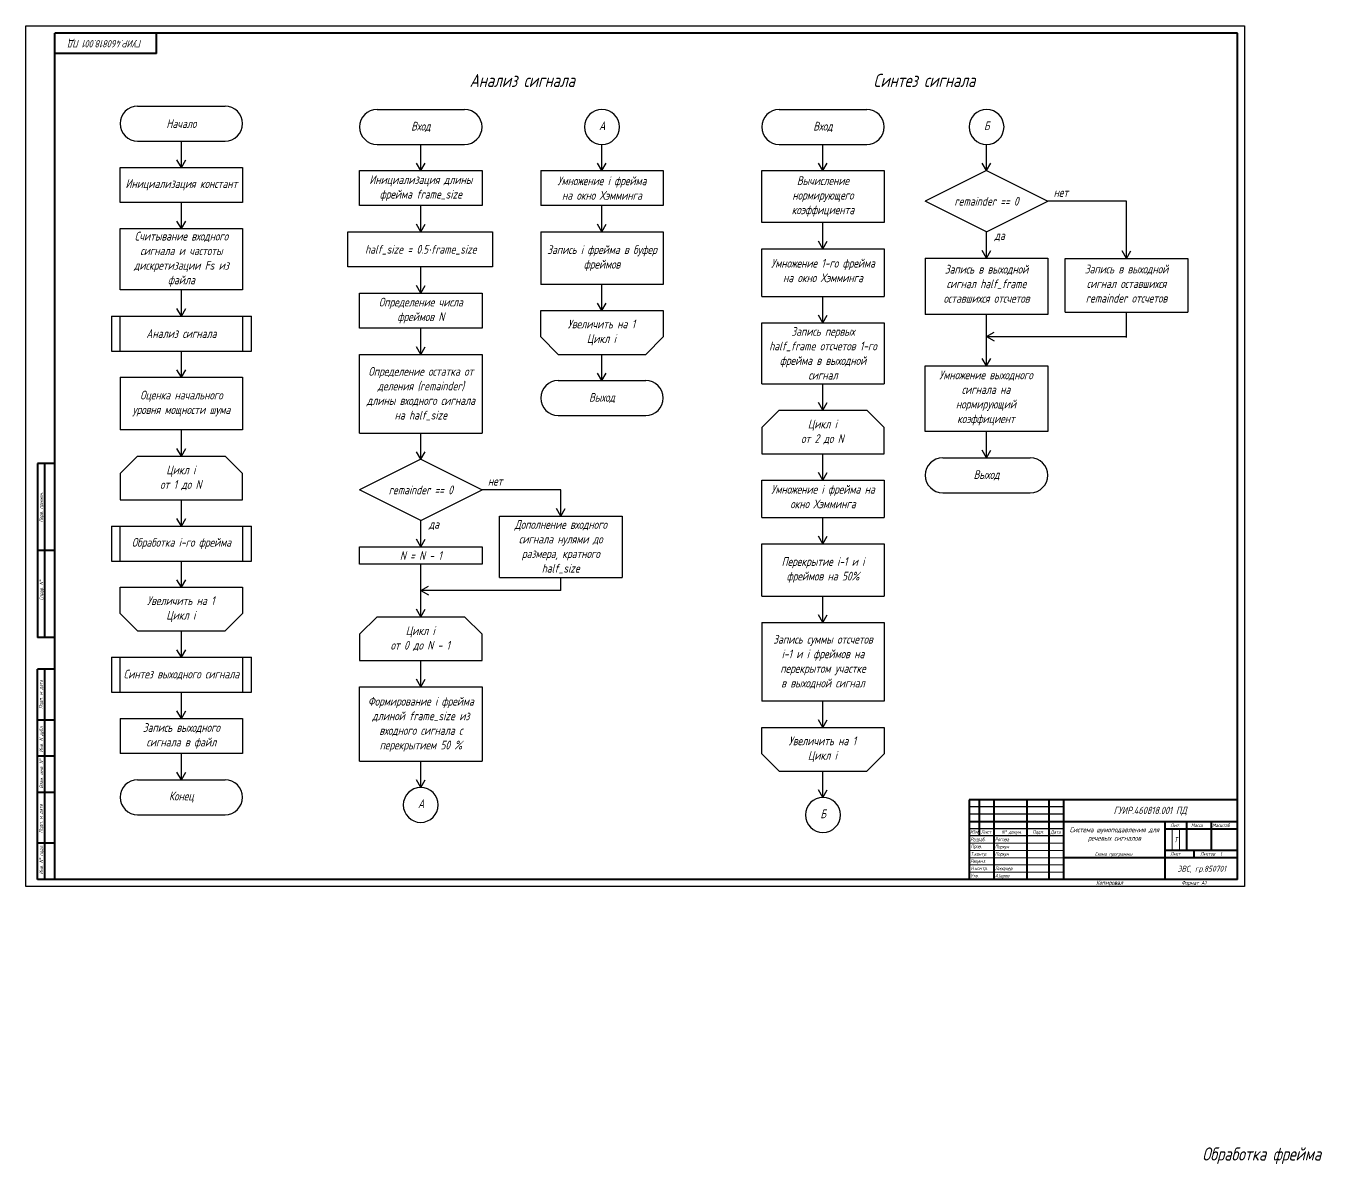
# Model space of a CAD drawing. Extents: x 100 to 3860, y -1735 to 768.
# Drawn here: x 100 to 994, y -141 to 644 of the extents above; entities that cross this region are included whole.
import ezdxf

# ---------------------------------------------------------------- set-up
doc = ezdxf.new("R2010")
doc.units = 0
doc.header["$MEASUREMENT"] = 0
doc.layers.get('0').update_dxf_attribs({"linetype": 'CONTINUOUS'})
doc.layers.add('KONTUR', color=7, linetype='CONTINUOUS')
for name, color, linetype, lineweight in [('Основная', 7, 'CONTINUOUS', 40), ('текст', 7, 'CONTINUOUS', 30), ('тонкая', 7, 'CONTINUOUS', 20)]:
    doc.layers.add(name, color=color, linetype=linetype, lineweight=lineweight)
doc.styles.add('стиль1', font='romans.shx', dxfattribs={"width": 0.75, "oblique": 15, "height": 3.5})

msp = doc.modelspace()

# ---------------------------------------------------------------- linework, layer by layer
for p, q in [((177.07, 588.65), (237.45, 588.65)), ((342.31, 586.39), (402.68, 586.39)), ((619.81, 586.39), (680.19, 586.39)), ((177.07, 564.51), (237.45, 564.51)), ((207.26, 546.39), (207.26, 564.51)), ((342.31, 562.25), (402.68, 562.25)), ((372.5, 544.13), (372.5, 562.25)), ((497.5, 544.13), (497.5, 562.25)), ((619.81, 562.25), (680.19, 562.25)), ((650, 544.13), (650, 562.25)), ((762.9, 544.13), (762.9, 562.25)), ((165, 546.39), (249.52, 546.39)), ((165, 522.25), (165, 546.39)), ((207.26, 546.39), (204.24, 551.62)), ((207.26, 546.39), (210.28, 551.62)), ((249.52, 546.39), (249.52, 522.25)), ((372.5, 544.13), (369.48, 549.36)), ((372.5, 544.13), (375.52, 549.36)), ((497.5, 544.13), (494.48, 549.36)), ((497.5, 544.13), (500.52, 549.36)), ((650, 544.13), (646.98, 549.36)), ((650, 544.13), (653.02, 549.36)), ((762.9, 544.13), (759.88, 549.36)), ((762.9, 544.13), (765.92, 549.36)), ((330.24, 544.13), (414.76, 544.13)), ((330.24, 519.99), (330.24, 544.13)), ((414.76, 544.13), (414.76, 519.99)), ((455.24, 544.13), (539.76, 544.13)), ((455.24, 544.13), (455.24, 519.99)), ((539.76, 544.13), (539.76, 519.99)), ((607.74, 544.13), (692.26, 544.13)), ((607.74, 508.31), (607.74, 544.13)), ((692.26, 544.13), (692.26, 508.31)), ((762.9, 544.13), (720.64, 523)), ((762.9, 544.13), (805.16, 523)), ((249.52, 522.25), (165, 522.25)), ((207.26, 504.13), (207.26, 522.25)), ((414.76, 519.99), (330.24, 519.99)), ((372.5, 501.87), (372.5, 519.99)), ((539.76, 519.99), (455.24, 519.99)), ((497.5, 501.87), (497.5, 519.99)), ((762.9, 501.87), (720.64, 523)), ((762.9, 501.87), (805.16, 523)), ((859.49, 523), (805.16, 523)), ((859.49, 483.5), (859.49, 523)), ((165, 504.13), (249.52, 504.13)), ((165, 461.87), (165, 504.13)), ((207.26, 504.13), (204.24, 509.36)), ((207.26, 504.13), (210.28, 509.36)), ((249.52, 504.13), (249.52, 461.87)), ((322.06, 501.87), (421.95, 501.87)), ((322.06, 477.73), (322.06, 501.87)), ((372.5, 501.87), (369.48, 507.1)), ((372.5, 501.87), (375.52, 507.1)), ((421.95, 501.87), (421.95, 477.73)), ((455.24, 501.87), (539.76, 501.87)), ((455.24, 501.87), (455.24, 465.65)), ((497.5, 501.87), (494.48, 507.1)), ((497.5, 501.87), (500.52, 507.1)), ((539.76, 501.87), (539.76, 465.65)), ((692.26, 508.31), (607.74, 508.31)), ((650, 490.19), (650, 508.31)), ((762.9, 483.76), (762.9, 501.87)), ((650, 490.19), (646.98, 495.42)), ((650, 490.19), (653.02, 495.42)), ((607.74, 490.19), (692.26, 490.19)), ((607.74, 457.32), (607.74, 490.19)), ((692.26, 490.19), (692.26, 457.32)), ((720.64, 483.76), (805.16, 483.76)), ((720.64, 483.76), (720.64, 444.92)), ((762.9, 483.76), (759.88, 488.99)), ((762.9, 483.76), (765.92, 488.99)), ((805.16, 483.76), (805.16, 444.92)), ((817.23, 483.5), (901.75, 483.5)), ((817.23, 446.48), (817.23, 483.5)), ((859.49, 483.5), (856.47, 488.73)), ((859.49, 483.5), (862.51, 488.73)), ((901.75, 483.5), (901.75, 446.48)), ((421.95, 477.73), (322.06, 477.73)), ((372.5, 459.61), (372.5, 477.73)), ((539.76, 465.65), (455.24, 465.65)), ((497.5, 447.54), (497.5, 465.65)), ((249.52, 461.87), (165, 461.87)), ((207.26, 443.76), (207.26, 461.87)), ((330.24, 459.61), (414.76, 459.61)), ((330.24, 435.47), (330.24, 459.61)), ((372.5, 459.61), (369.48, 464.84)), ((372.5, 459.61), (375.52, 464.84)), ((414.76, 459.61), (414.76, 435.47)), ((607.74, 457.32), (692.26, 457.32)), ((650, 439.21), (650, 457.32)), ((207.26, 443.76), (204.24, 448.99)), ((207.26, 443.76), (210.28, 448.99)), ((455.24, 429.43), (455.24, 447.54)), ((455.24, 447.54), (539.76, 447.54)), ((497.5, 447.54), (494.48, 452.77)), ((497.5, 447.54), (500.52, 452.77)), ((539.76, 447.54), (539.76, 429.43)), ((158.96, 443.76), (255.56, 443.76)), ((158.96, 443.76), (158.96, 419.61)), ((165, 419.61), (165, 443.76)), ((249.52, 443.76), (249.52, 419.61)), ((255.56, 419.61), (255.56, 443.76)), ((607.74, 439.21), (692.26, 439.21)), ((607.74, 396.95), (607.74, 439.21)), ((650, 439.21), (646.98, 444.44)), ((650, 439.21), (653.02, 444.44)), ((692.26, 439.21), (692.26, 396.95)), ((805.16, 444.92), (720.64, 444.92)), ((762.9, 409.36), (762.9, 444.92)), ((817.23, 446.48), (901.75, 446.48)), ((859.49, 428.9), (859.49, 446.48)), ((414.76, 435.47), (330.24, 435.47)), ((372.5, 417.35), (372.5, 435.47)), ((467.31, 417.35), (455.24, 429.43)), ((527.68, 417.35), (539.76, 429.43)), ((762.9, 429.6), (768.13, 432.62)), ((762.9, 429.6), (768.13, 426.58)), ((762.9, 429.6), (859.49, 429.6)), ((372.5, 417.35), (369.48, 422.58)), ((372.5, 417.35), (375.52, 422.58)), ((158.96, 419.61), (255.56, 419.61)), ((207.26, 401.5), (207.26, 419.61)), ((330.24, 417.35), (414.76, 417.35)), ((330.24, 363.02), (330.24, 417.35)), ((414.76, 417.35), (414.76, 363.02)), ((467.31, 417.35), (527.68, 417.35)), ((497.5, 399.24), (497.5, 417.35)), ((762.9, 409.36), (759.88, 414.59)), ((762.9, 409.36), (765.92, 414.59)), ((207.26, 401.5), (204.24, 406.73)), ((207.26, 401.5), (210.28, 406.73)), ((497.5, 399.24), (494.48, 404.47)), ((497.5, 399.24), (500.52, 404.47)), ((720.64, 409.36), (805.16, 409.36)), ((720.64, 364.08), (720.64, 409.36)), ((805.16, 409.36), (805.16, 364.08)), ((165, 401.5), (249.52, 401.5)), ((165, 401.5), (165, 365.28)), ((249.52, 401.5), (249.52, 365.28)), ((467.31, 399.24), (527.68, 399.24)), ((607.74, 396.95), (692.26, 396.95)), ((650, 378.84), (650, 396.95)), ((619.81, 378.84), (607.74, 366.76)), ((619.81, 378.84), (680.19, 378.84)), ((650, 378.84), (646.98, 384.07)), ((650, 378.84), (653.02, 384.07)), ((680.19, 378.84), (692.26, 366.76)), ((467.31, 375.09), (527.68, 375.09)), ((607.74, 366.76), (607.74, 348.65)), ((692.26, 348.65), (692.26, 366.76)), ((249.52, 365.28), (165, 365.28)), ((207.26, 347.17), (207.26, 365.28)), ((330.24, 363.02), (414.76, 363.02)), ((372.5, 344.91), (372.5, 363.02)), ((805.16, 364.08), (720.64, 364.08)), ((762.9, 345.97), (762.9, 364.08)), ((207.26, 347.17), (204.24, 352.4)), ((207.26, 347.17), (210.28, 352.4)), ((372.5, 344.91), (369.48, 350.14)), ((372.5, 344.91), (375.52, 350.14)), ((762.9, 345.97), (759.88, 351.2)), ((762.9, 345.97), (765.92, 351.2)), ((177.07, 347.17), (165, 335.09)), ((177.07, 347.17), (237.45, 347.17)), ((237.45, 347.17), (249.52, 335.09)), ((372.5, 344.91), (330.24, 323.78)), ((372.5, 344.91), (414.76, 323.78)), ((607.74, 348.65), (692.26, 348.65)), ((650, 330.54), (650, 348.65)), ((732.71, 345.97), (793.08, 345.97)), ((165, 335.09), (165, 316.98)), ((249.52, 316.98), (249.52, 335.09)), ((650, 330.54), (646.98, 335.77)), ((650, 330.54), (653.02, 335.77)), ((372.5, 302.65), (330.24, 323.78)), ((372.5, 302.65), (414.76, 323.78)), ((469.09, 323.78), (414.76, 323.78)), ((469.09, 305.67), (469.09, 323.78)), ((607.74, 330.54), (692.26, 330.54)), ((607.74, 304.75), (607.74, 330.54)), ((692.26, 330.54), (692.26, 304.75)), ((165, 316.98), (249.52, 316.98)), ((207.26, 298.87), (207.26, 316.98)), ((732.71, 321.82), (793.08, 321.82)), ((426.83, 305.67), (511.35, 305.67)), ((426.83, 263.44), (426.83, 305.67)), ((469.09, 305.67), (466.07, 310.9)), ((469.09, 305.67), (472.11, 310.9)), ((511.35, 305.67), (511.35, 263.44)), ((607.74, 304.75), (692.26, 304.75)), ((650, 286.63), (650, 304.75)), ((158.96, 298.87), (255.56, 298.87)), ((158.96, 298.87), (158.96, 274.72)), ((165, 274.72), (165, 298.87)), ((207.26, 298.87), (204.24, 304.1)), ((207.26, 298.87), (210.28, 304.1)), ((249.52, 298.87), (249.52, 274.72)), ((255.56, 274.72), (255.56, 298.87)), ((372.5, 284.54), (372.5, 302.65)), ((372.5, 284.54), (369.48, 289.77)), ((372.5, 284.54), (375.52, 289.77)), ((607.74, 286.63), (692.26, 286.63)), ((607.74, 250.41), (607.74, 286.63)), ((650, 286.63), (646.98, 291.86)), ((650, 286.63), (653.02, 291.86)), ((692.26, 286.63), (692.26, 250.41)), ((330.24, 284.54), (414.76, 284.54)), ((330.24, 272.46), (330.24, 284.54)), ((414.76, 284.54), (414.76, 272.46)), ((158.96, 274.72), (255.56, 274.72)), ((207.26, 256.61), (207.26, 274.72)), ((414.76, 272.46), (330.24, 272.46)), ((372.5, 236.24), (372.5, 272.46)), ((207.26, 256.61), (204.24, 261.84)), ((207.26, 256.61), (210.28, 261.84)), ((426.83, 263.44), (511.35, 263.44)), ((469.09, 254.39), (469.09, 263.44)), ((165, 238.5), (165, 256.61)), ((165, 256.61), (249.52, 256.61)), ((249.52, 256.61), (249.52, 238.5)), ((372.5, 254.35), (377.73, 257.37)), ((469.09, 254.35), (372.5, 254.35)), ((372.5, 254.35), (377.73, 251.33)), ((607.74, 250.41), (692.26, 250.41)), ((650, 232.3), (650, 250.41)), ((177.07, 226.43), (165, 238.5)), ((237.45, 226.43), (249.52, 238.5)), ((342.31, 236.24), (330.24, 224.17)), ((342.31, 236.24), (402.68, 236.24)), ((372.5, 236.24), (369.48, 241.47)), ((372.5, 236.24), (375.52, 241.47)), ((402.68, 236.24), (414.76, 224.17)), ((650, 232.3), (646.98, 237.53)), ((650, 232.3), (653.02, 237.53)), ((177.07, 226.43), (237.45, 226.43)), ((207.26, 208.32), (207.26, 226.43)), ((330.24, 224.17), (330.24, 206.06)), ((414.76, 206.06), (414.76, 224.17)), ((607.74, 232.3), (692.26, 232.3)), ((607.74, 232.3), (607.74, 177.97)), ((692.26, 232.3), (692.26, 177.97)), ((158.96, 208.32), (255.56, 208.32)), ((158.96, 208.32), (158.96, 184.17)), ((165, 184.17), (165, 208.32)), ((207.26, 208.32), (204.24, 213.54)), ((207.26, 208.32), (210.28, 213.54)), ((249.52, 208.32), (249.52, 184.17)), ((255.56, 184.17), (255.56, 208.32)), ((330.24, 206.06), (414.76, 206.06)), ((372.5, 187.94), (372.5, 206.06)), ((330.24, 187.94), (414.76, 187.94)), ((330.24, 136.63), (330.24, 187.94)), ((372.5, 187.94), (369.48, 193.17)), ((372.5, 187.94), (375.52, 193.17)), ((414.76, 187.94), (414.76, 136.63)), ((158.96, 184.17), (255.56, 184.17)), ((207.26, 166.06), (207.26, 184.17)), ((207.26, 166.06), (204.24, 171.28)), ((207.26, 166.06), (210.28, 171.28)), ((692.26, 177.97), (607.74, 177.97)), ((650, 159.85), (650, 177.97)), ((165, 166.06), (249.52, 166.06)), ((165, 166.06), (165, 141.91)), ((249.52, 166.06), (249.52, 141.91)), ((650, 159.85), (646.98, 165.08)), ((650, 159.85), (653.02, 165.08)), ((607.74, 141.74), (607.74, 159.85)), ((607.74, 159.85), (692.26, 159.85)), ((692.26, 159.85), (692.26, 141.74)), ((249.52, 141.91), (165, 141.91)), ((207.26, 123.8), (207.26, 141.91)), ((330.24, 136.63), (414.76, 136.63)), ((372.5, 118.52), (372.5, 136.63)), ((619.81, 129.67), (607.74, 141.74)), ((680.19, 129.67), (692.26, 141.74)), ((207.26, 123.8), (204.24, 129.02)), ((207.26, 123.8), (210.28, 129.02)), ((619.81, 129.67), (680.19, 129.67)), ((650, 111.56), (650, 129.67)), ((177.07, 123.8), (237.45, 123.8)), ((372.5, 118.52), (369.48, 123.74)), ((372.5, 118.52), (375.52, 123.74)), ((650, 111.56), (646.98, 116.79)), ((650, 111.56), (653.02, 116.79)), ((177.07, 99.65), (237.45, 99.65)), ((816, 105), (751, 105)), ((816, 100), (751, 100)), ((816, 90), (751, 90)), ((816, 85), (751, 85)), ((886, 55), (886, 55))]:
    msp.add_line(p, q)
for centre, start, end in [((177.07, 576.58), 90, 270), ((237.45, 576.58), 270, 90), ((342.31, 574.32), 90, 270), ((402.68, 574.32), 270, 90), ((497.5, 574.32), 90, 270), ((497.5, 574.32), 270, 90), ((619.81, 574.32), 90, 270), ((680.19, 574.32), 270, 90), ((762.9, 574.32), 90, 270), ((762.9, 574.32), 270, 90), ((467.31, 387.17), 90, 270), ((527.68, 387.17), 270, 90), ((732.71, 333.89), 90, 270), ((793.08, 333.89), 270, 90), ((177.07, 111.72), 90, 270), ((237.45, 111.72), 270, 90), ((372.5, 106.44), 90, 270), ((372.5, 106.44), 270, 90), ((650, 99.48), 90, 270), ((650, 99.48), 270, 90)]:
    msp.add_arc(centre, 12.07, start, end)
at = {"layer": 'KONTUR'}
for p, q in [((100, 50), (100, 644)), ((100, 644), (941, 644)), ((941, 644), (941, 50)), ((941, 50), (100, 50))]:
    msp.add_line(p, q, dxfattribs=at)
at = {"layer": 'Основная'}
for p, q in [((120, 95), (120, 639)), ((936, 639), (120, 639)), ((190, 625), (190, 639)), ((936, 55), (936, 639)), ((190, 625), (120, 625)), ((108, 342), (108, 222)), ((120, 342), (108, 342)), ((113, 222), (113, 342)), ((120, 282), (108, 282)), ((120, 222), (108, 222)), ((108, 55), (108, 200)), ((120, 200), (108, 200)), ((113, 55), (113, 200)), ((120, 165), (108, 165)), ((120, 140), (108, 140)), ((120, 115), (108, 115)), ((751, 110), (751, 55)), ((936, 110), (751, 110)), ((758, 85), (758, 110)), ((768, 110), (768, 55)), ((791, 55), (791, 110)), ((806, 110), (806, 55)), ((816, 110), (816, 55)), ((120, 55), (120, 95)), ((751, 95), (936, 95)), ((886, 95), (886, 55)), ((886, 90), (936, 90)), ((901, 95), (901, 75)), ((918, 95), (918, 75)), ((120, 80), (108, 80)), ((936, 75), (886, 75)), ((906, 75), (906, 70)), ((936, 70), (816, 70)), ((936, 55), (108, 55))]:
    msp.add_line(p, q, dxfattribs=at)
at = {"layer": 'тонкая'}
for p, q in [((890.99, 89.79), (890.99, 75)), ((896.07, 89.79), (896.07, 75)), ((751, 80), (816, 80)), ((816, 75), (751, 75)), ((816, 70), (751, 70))]:
    msp.add_line(p, q, dxfattribs=at)
for points in [[(751, 65), (816, 65)], [(751, 60), (816, 60)]]:
    msp.add_lwpolyline(points, dxfattribs=at)

# ---------------------------------------------------------------- texts
at = {"layer": 'текст', "style": 'стиль1', "oblique": 15, "width": 0.75}
for s, p in [('Перв. примен.', (111.75, 301.51)), ('Справ. N%%d', (111.91, 247.63)), ('Подп. и дата', (111.57, 172.77)), ('Инв. N дубл.', (111.82, 142.75)), ('Взам. инв. N%%d', (111.82, 117.82)), ('Подп. и дата', (111.52, 87.03)), ('Инв. N%%d подл.', (111.82, 58.57))]:
    msp.add_text(s, height=2.5, rotation=90, dxfattribs=at).set_placement(p)
for s, height, p in [('Лит.', 2.5, (889.72, 91.07)), ('Масса', 2.5, (904.09, 91.07)), ('Масштаб', 2.5, (918.68, 91.07)), ('Изм', 2.5, (751.55, 86.61)), ('Разраб.', 2.5, (751.66, 81.36)), ('Лист', 2.5, (759.02, 86.46)), ('Рогова', 2.5, (768.66, 81.36)), ('N%%d докум. ', 2.5, (773.3, 86.46)), ('Подп.', 2.5, (794.56, 86.46)), ('Дата', 2.5, (807.01, 86.46)), ('Пров.', 2.5, (751.96, 76.53)), ('Т.контр.', 2.5, (751.96, 71.33)), ('Порхун', 2.5, (768.66, 76.36)), ('Порхун', 2.5, (768.66, 71.36)), ('Лист', 2.5, (889.72, 71.45)), ('Листов', 2.5, (910.44, 71.45)), ('Реценз.', 2.5, (751.66, 66.36)), ('Н.контр.', 2.5, (751.96, 61.41)), ('Лихачев', 2.5, (768.66, 61.36)), ('Утв.', 2.5, (751.96, 56.39)), ('Азаров', 2.5, (768.66, 56.36)), ('Копировал', 3, (838.54, 51.25)), ('Формат А1', 2.75, (897.46, 51.25))]:
    msp.add_text(s, height=height, dxfattribs=at).set_placement(p)
at = {"layer": 'текст', "insert": (154.77, 632.22), "char_height": 5, "attachment_point": 5, "rotation": 180, "style": 'стиль1'}
msp.add_mtext_dynamic_manual_height_columns('\\pxt13;ГУИР.460818.001 ПД', width=119.6512, gutter_width=75, heights=[14.84], dxfattribs=at)
at = {"layer": 'текст', "attachment_point": 5, "style": 'стиль1'}
for s, width, gutter_width, heights, insert, char_height in [('\\pxqc;Анализ сигнала', 130.2307, 10.56, [17.73], (442.5, 606.39), 9.0557), ('\\pxqc;Синтез сигнала', 183.8786, 10.56, [29.61], (720, 606.39), 9.0557), ('\\pxqc;Начало', 60.4494, 10.56, [6.31], (207.26, 576.58), 6.0371), ('\\pxqc;Вход', 60.4494, 10.56, [6.31], (372.5, 574.32), 6.037), ('\\pxqc;А', 17.9165, 10.56, [8.59], (497.66, 575.11), 6.037), ('\\pxqc;Вход', 60.4494, 10.56, [6.31], (650, 574.32), 6.037), ('\\pxqc;Б', 17.9165, 10.56, [8.59], (763.06, 575.11), 6.037), ('\\pxqc;Инициализация констант', 83.7256, 10.56, [23.49], (207.3, 534.32), 6.0371), ('\\pxqc;Инициализация длины фрейма frame_size', 83.7256, 10.56, [23.49], (372.54, 532.06), 6.0371), ('\\pxqc;Умножение i фрейма \\Pна окно Хэмминга', 83.7256, 10.56, [20.29], (497.5, 532.06), 6.0371), ('\\pxqc;Вычисление нормирующего коэффициента ', 84.0752, 10.56, [33.3], (650, 526.33), 6.0371), ('\\pxqc;нет', 17.9165, 10.56, [8.59], (814.21, 529.04), 6.037), ('\\pxqc;remainder == 0', 83.7256, 10.56, [8.59], (762.9, 523), 6.0371), ('\\pxqc;Считывание входного сигнала и частоты дискретизации Fs из файла', 84.0752, 10.56, [42.7], (207.3, 483), 6.0371), ('half_size = 0.5{\\fArial|b0|i0|c204|p34;\\H1.08333x;∙}frame_size', 98.669, 10.56, [42.7], (372.54, 489.8), 6.0371), ('\\pxqc;Запись i фрейма в буфер фреймов', 83.7256, 10.56, [31.41], (497.54, 483.76), 6.0371), ('\\pxqc;да', 17.9165, 10.56, [8.59], (771.95, 498.86), 6.037), ('\\pxqc;Умножение 1-го фрейма на окно Хэмминга', 83.7256, 10.56, [29.45], (650.04, 475.21), 6.0371), ('\\pxqc;Запись в выходной сигнал half_frame оставшихся отсчетов', 85.3185, 10.56, [32.03], (762.9, 466.04), 6.0371), ('\\pxqc;Запись в выходной сигнал оставшихся remainder отсчетов ', 83.7256, 10.56, [34.13], (859.49, 466.15), 6.0371), ('\\pxqc;Определение числа фреймов N', 84.0752, 10.56, [42.7], (372.54, 447.54), 6.0371), ('\\pxqc;Увеличить на 1\\PЦикл i', 83.7256, 10.56, [23.49], (497.1, 432.45), 6.0371), ('\\pxqc;Анализ сигнала', 83.7256, 10.56, [23.49], (207.3, 431.69), 6.0371), ('\\pxqc;Запись первых half_frame отсчетов 1-го фрейма в выходной сигнал', 83.7256, 10.56, [51.27], (650.04, 418.08), 6.0371), ('\\pxqc;Определение остатка от деления (remainder) длины входного сигнала на half_size', 83.7256, 10.56, [51.27], (372.54, 390.19), 6.0371), ('\\pxqc;Умножение выходного сигнала на нормирующий коэффициент', 83.7256, 10.56, [42.25], (762.5, 387.22), 6.0371), ('\\pxqc;Оценка начального уровня мощности шума', 83.7256, 10.56, [31.41], (207.3, 383.39), 6.0371), ('\\pxqc;Выход', 60.4494, 10.56, [6.31], (497.5, 387.17), 6.0371), ('\\pxqc;Цикл i\\Pот 2 до N', 83.7256, 10.56, [23.49], (649.6, 363.75), 6.0371), ('\\pxqc;Цикл i\\Pот 1 до N', 83.7256, 10.56, [23.49], (206.86, 332.08), 6.0371), ('\\pxqc;нет', 17.9165, 10.56, [8.59], (423.81, 329.82), 6.037), ('\\pxqc;Выход', 60.4494, 10.56, [6.31], (762.9, 333.89), 6.0371), ('\\pxqc;remainder == 0', 83.7256, 10.56, [8.59], (372.5, 323.78), 6.0371), ('\\pxqc;Умножение i фрейма на окно Хэмминга', 83.7256, 10.56, [26.65], (650.04, 319.18), 6.0371), ('\\pxqc;да', 17.9165, 10.56, [8.59], (381.55, 299.63), 6.037), ('\\pxqc;Дополнение входного сигнала нулями до размера, кратного half_size', 83.7256, 10.56, [42.19], (469.09, 284.54), 6.0371), ('\\pxqc;Обработка i-го фрейма', 83.7256, 10.56, [23.49], (207.3, 286.8), 6.0371), ('\\pxqc;N = N - 1', 84.0752, 10.56, [42.7], (372.5, 278.5), 6.0371), ('\\pxqc;Перекрытие i-1 и i фреймов на 50%', 83.7256, 10.56, [31.18], (650.04, 268.52), 6.0371), ('\\pxqc;Увеличить на 1\\PЦикл i', 83.7256, 10.56, [23.49], (206.86, 241.52), 6.0371), ('\\pxqc;Цикл i\\Pот 0 до N - 1', 83.7256, 10.56, [23.49], (372.1, 221.15), 6.0371), ('\\pxqc;Запись суммы отсчетов i-1 и i фреймов на перекрытом участке\\Pв выходной сигнал', 85.3185, 10.56, [52.1], (650.04, 205.13), 6.0371), ('\\pxqc;Синтез выходного сигнала', 83.7256, 10.56, [23.49], (207.3, 196.24), 6.0371), ('\\pxqc;Формирование i фрейма длиной frame_size из входного сигнала с перекрытием 50 %', 83.7256, 10.56, [54.25], (372.54, 162), 6.0371), ('\\pxqc;Запись выходного сигнала в файл', 83.7256, 10.56, [20.29], (207.26, 153.98), 6.0371), ('\\pxqc;Увеличить на 1\\PЦикл i', 83.7256, 10.56, [23.49], (649.6, 144.76), 6.0371), ('\\pxqc;Конец', 60.4494, 10.56, [6.31], (207.26, 111.72), 6.0371), ('\\pxqc;А', 17.9165, 10.56, [8.59], (372.66, 107.23), 6.037), ('\\pxqc;Б', 17.9165, 10.56, [8.59], (650.16, 100.27), 6.037), ('\\pxt13;ГУИР.460818.001 ПД', 119.6512, 75, [14.84], (875.83, 102.11), 5), ('\\pxt13;Система шумоподавления для речевых сигналов', 68.5575, 75, [24.52], (851.17, 85.9), 3.5), ('\\pxqc;Т', 5.0097, 17.5, [14.69], (893.49, 82.4), 3.5), ('\\pxqc,t13;Схема программы', 68.0243, 75, [0], (850.63, 72.24), 2.5), ('1', 7.152, 17.5, [3.18], (924.67, 72.5), 2.5), ('\\pxqc,t13;ЭВС, гр.850701', 68.0243, 75, [16.93], (911.46, 61.85), 4), ('\\pxqc;Обработка фрейма', 111.6621, 10.56, [18.48], (952.74, -135.7), 9.0557)]:
    msp.add_mtext_dynamic_manual_height_columns(s, width=width, gutter_width=gutter_width, heights=heights, dxfattribs=dict(at, insert=insert, char_height=char_height))

doc.saveas('drawing.dxf')
